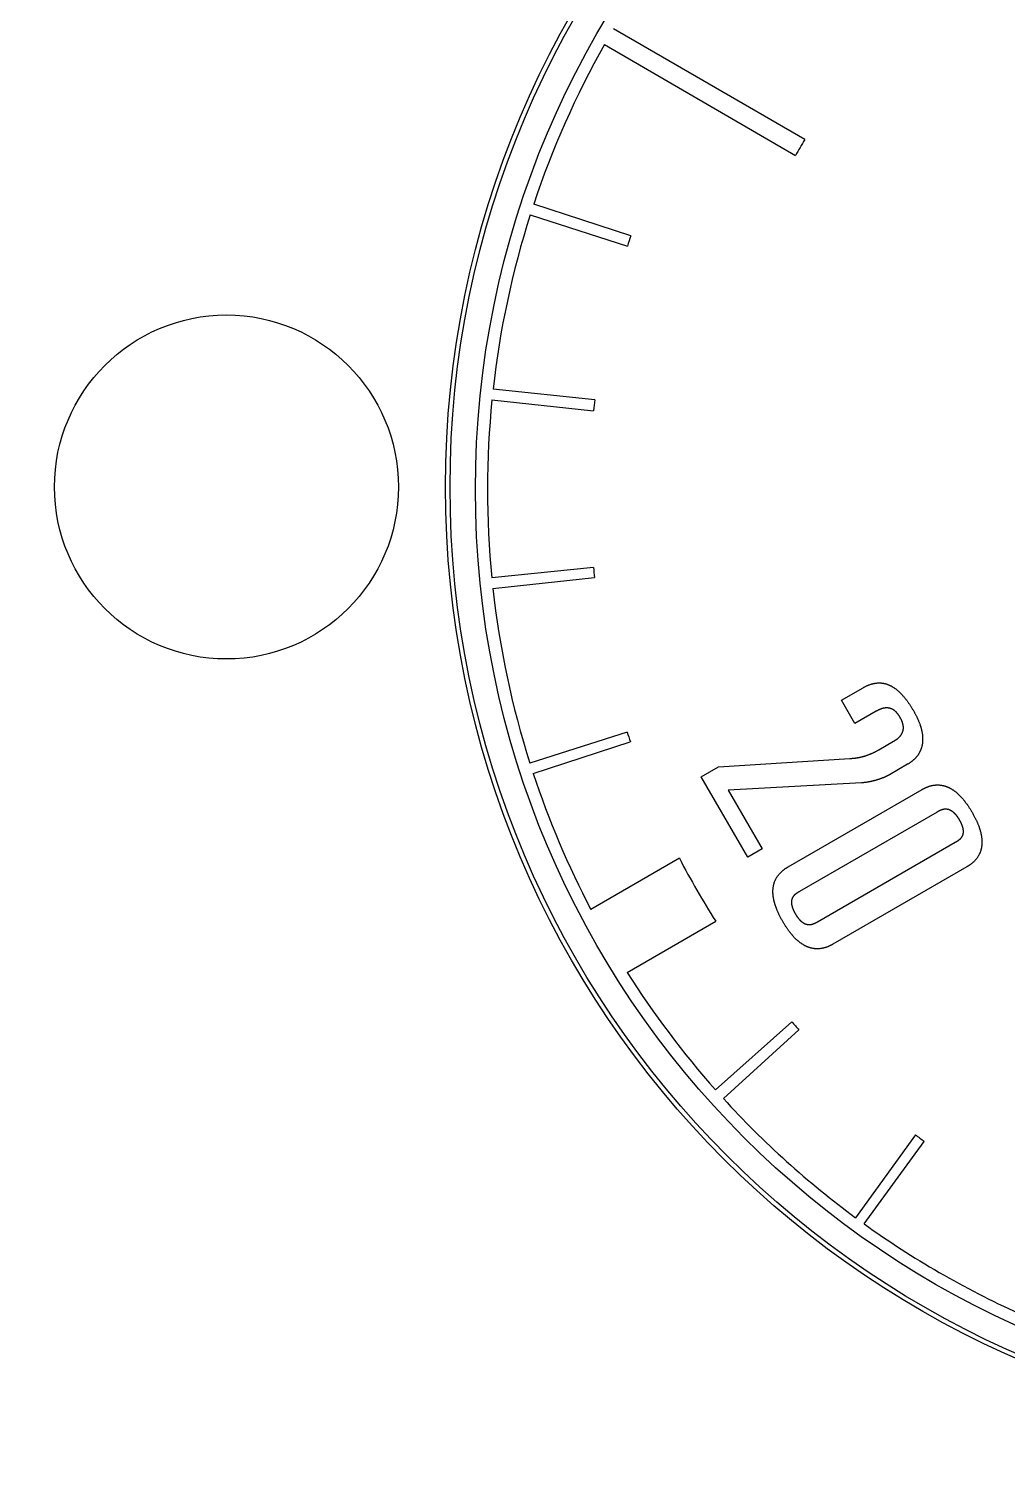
# Model space of a CAD drawing. Extents: x -19.1 to 19.1, y -19.1 to 19.1.
# Drawn here: x -1.15 to 4.54, y -5.72 to 2.66 of the extents above; entities that cross this region are included whole.
import ezdxf

# ---------------------------------------------------------------- set-up
doc = ezdxf.new("R2010")
doc.units = 0
doc.header["$LTSCALE"] = 32.67
doc.layers.add('G_OM_TRIE_D_ESQUISSE__ISO_', color=7, linetype='Continuous')
doc.layers.add('VISIBLE__ISO_', color=7, linetype='Continuous')

msp = doc.modelspace()

# ---------------------------------------------------------------- linework, layer by layer
at = {"layer": 'G_OM_TRIE_D_ESQUISSE__ISO_', "color": 7, "linetype": 'Continuous'}
msp.add_circle((0, 0), 18.9, dxfattribs=at)
at = {"layer": 'VISIBLE__ISO_', "color": 7, "linetype": 'Continuous'}
for p, q in [((3.3629, 2.0209), (2.2511, 2.6638)), ((2.198, 2.572), (3.3085, 1.9268)), ((2.3508, 1.46), (1.7862, 1.6443)), ((1.7659, 1.5821), (2.3314, 1.4005)), ((1.5435, 0.5067), (2.1341, 0.4437)), ((2.1409, 0.5077), (1.5501, 0.5691)), ((2.1335, -0.4674), (1.5428, -0.5286)), ((1.5492, -0.5908), (2.1397, -0.5266)), ((3.5753, -1.2403), (3.7014, -1.1672)), ((3.6539, -1.3755), (3.5753, -1.2403)), ((3.7782, -1.3037), (3.6539, -1.3755)), ((2.33, -1.4253), (1.7639, -1.605)), ((1.7836, -1.6657), (2.3481, -1.4812)), ((3.7934, -1.5278), (3.8792, -1.4785)), ((2.8611, -1.6265), (3.6253, -1.5786)), ((2.7605, -1.6845), (2.8611, -1.6265)), ((3.9605, -1.6123), (3.8554, -1.6728)), ((3.0306, -2.1518), (2.7605, -1.6845)), ((3.6928, -1.72), (2.9176, -1.7627)), ((3.2653, -2.2087), (4.0449, -1.7586)), ((2.9176, -1.7627), (3.1144, -2.1036)), ((3.3331, -2.3503), (4.1334, -1.8879)), ((4.2371, -2.0673), (3.4365, -2.5293)), ((2.6337, -2.1587), (2.1188, -2.456)), ((3.1144, -2.1036), (3.0306, -2.1518)), ((4.3046, -2.2087), (3.5254, -2.6586)), ((2.33, -2.8221), (2.8448, -2.5249)), ((3.2874, -3.1105), (2.8442, -3.5058)), ((2.889, -3.5556), (3.3288, -3.1564)), ((4.0057, -3.7667), (3.6581, -4.2483)), ((3.7081, -4.2846), (4.0576, -3.8044))]:
    msp.add_line(p, q, dxfattribs=at)
for points in [[(3.7014, -1.1672), (3.7038, -1.1659), (3.7063, -1.1646), (3.7087, -1.1633), (3.7112, -1.162), (3.7136, -1.1607), (3.7161, -1.1594), (3.7185, -1.1582), (3.721, -1.157), (3.7234, -1.1558), (3.7259, -1.1547), (3.7284, -1.1537), (3.7308, -1.1526), (3.7333, -1.1516), (3.7358, -1.1507), (3.7383, -1.1497), (3.7407, -1.1489), (3.7432, -1.148), (3.7457, -1.1472), (3.7481, -1.1464), (3.7506, -1.1457), (3.753, -1.145), (3.7555, -1.1443), (3.7579, -1.1437), (3.7603, -1.1431), (3.7628, -1.1426), (3.7652, -1.1421), (3.7676, -1.1416), (3.77, -1.1412), (3.7725, -1.1408), (3.7749, -1.1404), (3.7773, -1.1401), (3.7797, -1.1399), (3.7821, -1.1396), (3.7845, -1.1394), (3.7869, -1.1393), (3.7893, -1.1392), (3.7917, -1.1391), (3.7941, -1.1391), (3.7964, -1.1391), (3.7988, -1.1391), (3.8012, -1.1392), (3.8036, -1.1393), (3.8059, -1.1395), (3.8083, -1.1397), (3.8107, -1.1399), (3.813, -1.1402), (3.8154, -1.1406), (3.8177, -1.1409), (3.8201, -1.1413), (3.8224, -1.1418), (3.8248, -1.1423), (3.8271, -1.1428), (3.8295, -1.1434), (3.8318, -1.144), (3.8341, -1.1446), (3.8364, -1.1453), (3.8388, -1.1461), (3.8411, -1.1468), (3.8434, -1.1476), (3.8457, -1.1485), (3.848, -1.1494), (3.8503, -1.1503), (3.8526, -1.1513), (3.8549, -1.1523), (3.8572, -1.1534), (3.8595, -1.1545), (3.8618, -1.1556), (3.8641, -1.1568), (3.8663, -1.158), (3.8686, -1.1593), (3.8709, -1.1606), (3.8732, -1.162), (3.8754, -1.1633), (3.8777, -1.1648), (3.8799, -1.1662), (3.8822, -1.1677), (3.8845, -1.1693), (3.8867, -1.1709), (3.889, -1.1725), (3.8912, -1.1742), (3.8935, -1.1759), (3.8957, -1.1777), (3.8979, -1.1795), (3.9002, -1.1813), (3.9024, -1.1832), (3.9046, -1.1851), (3.9069, -1.1871), (3.9091, -1.1891), (3.9113, -1.1912), (3.9135, -1.1933), (3.9157, -1.1954), (3.918, -1.1976), (3.9202, -1.1998), (3.9224, -1.2021), (3.9246, -1.2044), (3.9268, -1.2067), (3.929, -1.2091), (3.9312, -1.2115), (3.9334, -1.214), (3.9356, -1.2165), (3.9378, -1.2191), (3.94, -1.2217), (3.9422, -1.2243), (3.9444, -1.227), (3.9466, -1.2297), (3.9488, -1.2325), (3.9509, -1.2353), (3.9531, -1.2382), (3.9553, -1.2411), (3.9575, -1.244), (3.9597, -1.247), (3.9619, -1.25), (3.964, -1.2531), (3.9662, -1.2562), (3.9684, -1.2593), (3.9706, -1.2625), (3.9727, -1.2658), (3.9749, -1.269), (3.977, -1.2723), (3.9792, -1.2757), (3.9813, -1.2791), (3.9834, -1.2825), (3.9855, -1.2859), (3.9876, -1.2894), (3.9897, -1.2928), (3.9918, -1.2963), (3.9939, -1.2998), (3.996, -1.3033)], [(3.9171, -1.34), (3.9163, -1.3387), (3.9155, -1.3374), (3.9147, -1.3361), (3.9139, -1.3348), (3.9131, -1.3335), (3.9124, -1.3323), (3.9115, -1.331), (3.9107, -1.3298), (3.9099, -1.3285), (3.9091, -1.3273), (3.9083, -1.3261), (3.9074, -1.3249), (3.9066, -1.3238), (3.9057, -1.3226), (3.9048, -1.3215), (3.904, -1.3203), (3.9031, -1.3192), (3.9022, -1.3181), (3.9014, -1.3171), (3.9005, -1.316), (3.8996, -1.315), (3.8987, -1.314), (3.8978, -1.313), (3.8969, -1.312), (3.896, -1.311), (3.8951, -1.3101), (3.8942, -1.3091), (3.8933, -1.3082), (3.8924, -1.3073), (3.8915, -1.3064), (3.8905, -1.3056), (3.8896, -1.3047), (3.8887, -1.3039), (3.8877, -1.3031), (3.8868, -1.3023), (3.8858, -1.3015), (3.8849, -1.3007), (3.8839, -1.3), (3.883, -1.2993), (3.882, -1.2985), (3.881, -1.2978), (3.88, -1.2972), (3.8791, -1.2965), (3.8781, -1.2959), (3.8771, -1.2952), (3.8761, -1.2946), (3.8751, -1.2941), (3.8741, -1.2935), (3.8731, -1.2929), (3.8721, -1.2924), (3.871, -1.2919), (3.87, -1.2914), (3.869, -1.2909), (3.8679, -1.2904), (3.8669, -1.29), (3.8659, -1.2895), (3.8648, -1.2891), (3.8638, -1.2887), (3.8627, -1.2883), (3.8616, -1.288), (3.8606, -1.2876), (3.8595, -1.2873), (3.8584, -1.287), (3.8573, -1.2867), (3.8562, -1.2864), (3.8552, -1.2862), (3.8541, -1.2859), (3.853, -1.2857), (3.8518, -1.2855), (3.8507, -1.2853), (3.8496, -1.2851), (3.8485, -1.285), (3.8474, -1.2848), (3.8462, -1.2847), (3.8451, -1.2846), (3.844, -1.2845), (3.8428, -1.2845), (3.8417, -1.2844), (3.8405, -1.2844), (3.8394, -1.2844), (3.8382, -1.2844), (3.837, -1.2844), (3.8358, -1.2844), (3.8347, -1.2845), (3.8335, -1.2846), (3.8323, -1.2846), (3.8311, -1.2847), (3.8299, -1.2849), (3.8287, -1.285), (3.8275, -1.2852), (3.8263, -1.2853), (3.8251, -1.2855), (3.8238, -1.2857), (3.8226, -1.286), (3.8214, -1.2862), (3.8201, -1.2865), (3.8189, -1.2868), (3.8177, -1.2871), (3.8164, -1.2874), (3.8152, -1.2877), (3.8139, -1.288), (3.8126, -1.2884), (3.8113, -1.2888), (3.8101, -1.2892), (3.8088, -1.2896), (3.8075, -1.29), (3.8062, -1.2905), (3.8049, -1.291), (3.8036, -1.2914), (3.8023, -1.2919), (3.801, -1.2925), (3.7997, -1.293), (3.7983, -1.2935), (3.797, -1.2941), (3.7957, -1.2947), (3.7943, -1.2953), (3.793, -1.2959), (3.7917, -1.2965), (3.7903, -1.2972), (3.789, -1.2979), (3.7876, -1.2986), (3.7863, -1.2993), (3.7849, -1.3), (3.7836, -1.3007), (3.7823, -1.3014), (3.7809, -1.3022), (3.7796, -1.3029), (3.7782, -1.3037)], [(3.8792, -1.4785), (3.8805, -1.4777), (3.8818, -1.4769), (3.8831, -1.4761), (3.8844, -1.4753), (3.8857, -1.4745), (3.887, -1.4737), (3.8883, -1.4729), (3.8896, -1.4721), (3.8908, -1.4712), (3.892, -1.4704), (3.8933, -1.4696), (3.8945, -1.4687), (3.8957, -1.4679), (3.8968, -1.467), (3.898, -1.4661), (3.8991, -1.4652), (3.9002, -1.4644), (3.9013, -1.4635), (3.9024, -1.4626), (3.9035, -1.4617), (3.9046, -1.4608), (3.9056, -1.4599), (3.9066, -1.459), (3.9076, -1.4581), (3.9086, -1.4572), (3.9096, -1.4563), (3.9105, -1.4554), (3.9114, -1.4545), (3.9124, -1.4535), (3.9133, -1.4526), (3.9141, -1.4517), (3.915, -1.4507), (3.9158, -1.4498), (3.9167, -1.4488), (3.9175, -1.4479), (3.9183, -1.4469), (3.919, -1.446), (3.9198, -1.445), (3.9205, -1.444), (3.9213, -1.4431), (3.922, -1.4421), (3.9227, -1.4411), (3.9233, -1.4401), (3.924, -1.4391), (3.9246, -1.4381), (3.9252, -1.4371), (3.9258, -1.4361), (3.9264, -1.4351), (3.927, -1.4341), (3.9275, -1.4331), (3.9281, -1.4321), (3.9286, -1.431), (3.9291, -1.43), (3.9296, -1.429), (3.93, -1.4279), (3.9305, -1.4269), (3.9309, -1.4258), (3.9313, -1.4248), (3.9317, -1.4237), (3.9321, -1.4227), (3.9324, -1.4216), (3.9328, -1.4205), (3.9331, -1.4194), (3.9334, -1.4184), (3.9337, -1.4173), (3.9339, -1.4162), (3.9342, -1.4151), (3.9344, -1.414), (3.9346, -1.4129), (3.9348, -1.4118), (3.935, -1.4107), (3.9352, -1.4096), (3.9353, -1.4084), (3.9355, -1.4073), (3.9356, -1.4062), (3.9357, -1.405), (3.9357, -1.4039), (3.9358, -1.4028), (3.9358, -1.4016), (3.9359, -1.4004), (3.9359, -1.3993), (3.9359, -1.3981), (3.9358, -1.397), (3.9358, -1.3958), (3.9357, -1.3946), (3.9357, -1.3934), (3.9356, -1.3922), (3.9354, -1.3911), (3.9353, -1.3899), (3.9352, -1.3887), (3.935, -1.3875), (3.9348, -1.3863), (3.9346, -1.385), (3.9344, -1.3838), (3.9342, -1.3826), (3.9339, -1.3814), (3.9336, -1.3801), (3.9334, -1.3789), (3.9331, -1.3777), (3.9327, -1.3764), (3.9324, -1.3752), (3.932, -1.3739), (3.9317, -1.3727), (3.9313, -1.3714), (3.9309, -1.3701), (3.9305, -1.3689), (3.93, -1.3676), (3.9296, -1.3663), (3.9291, -1.365), (3.9286, -1.3637), (3.9281, -1.3624), (3.9276, -1.3611), (3.927, -1.3598), (3.9265, -1.3585), (3.9259, -1.3572), (3.9253, -1.3559), (3.9247, -1.3546), (3.9241, -1.3532), (3.9234, -1.3519), (3.9228, -1.3506), (3.9221, -1.3493), (3.9214, -1.3479), (3.9207, -1.3466), (3.92, -1.3453), (3.9193, -1.344), (3.9185, -1.3426), (3.9178, -1.3413), (3.9171, -1.34)], [(3.996, -1.3033), (3.9978, -1.3066), (3.9996, -1.3098), (4.0013, -1.313), (4.0031, -1.3163), (4.0049, -1.3195), (4.0066, -1.3227), (4.0083, -1.326), (4.01, -1.3292), (4.0116, -1.3324), (4.0132, -1.3357), (4.0147, -1.3389), (4.0163, -1.3421), (4.0177, -1.3453), (4.0192, -1.3485), (4.0206, -1.3517), (4.022, -1.3549), (4.0233, -1.358), (4.0246, -1.3612), (4.0259, -1.3643), (4.0271, -1.3674), (4.0283, -1.3705), (4.0295, -1.3736), (4.0306, -1.3767), (4.0317, -1.3798), (4.0328, -1.3828), (4.0338, -1.3858), (4.0348, -1.3888), (4.0357, -1.3918), (4.0366, -1.3948), (4.0375, -1.3978), (4.0384, -1.4008), (4.0392, -1.4037), (4.0399, -1.4066), (4.0407, -1.4096), (4.0414, -1.4125), (4.042, -1.4153), (4.0426, -1.4182), (4.0432, -1.4211), (4.0438, -1.4239), (4.0443, -1.4267), (4.0448, -1.4296), (4.0453, -1.4324), (4.0457, -1.4351), (4.0461, -1.4379), (4.0464, -1.4407), (4.0467, -1.4434), (4.047, -1.4461), (4.0472, -1.4488), (4.0475, -1.4515), (4.0476, -1.4542), (4.0478, -1.4569), (4.0479, -1.4595), (4.0479, -1.4621), (4.048, -1.4648), (4.048, -1.4674), (4.048, -1.47), (4.0479, -1.4725), (4.0478, -1.4751), (4.0477, -1.4776), (4.0475, -1.4801), (4.0473, -1.4827), (4.047, -1.4851), (4.0468, -1.4876), (4.0465, -1.4901), (4.0461, -1.4925), (4.0458, -1.495), (4.0454, -1.4974), (4.0449, -1.4998), (4.0445, -1.5022), (4.044, -1.5045), (4.0434, -1.5069), (4.0428, -1.5092), (4.0422, -1.5115), (4.0416, -1.5138), (4.0409, -1.5161), (4.0402, -1.5184), (4.0395, -1.5206), (4.0387, -1.5229), (4.0379, -1.5251), (4.0371, -1.5273), (4.0362, -1.5295), (4.0353, -1.5317), (4.0344, -1.5338), (4.0334, -1.536), (4.0324, -1.5381), (4.0314, -1.5402), (4.0303, -1.5423), (4.0292, -1.5443), (4.0281, -1.5464), (4.027, -1.5484), (4.0258, -1.5504), (4.0245, -1.5524), (4.0233, -1.5544), (4.022, -1.5564), (4.0207, -1.5583), (4.0193, -1.5603), (4.018, -1.5622), (4.0165, -1.5641), (4.0151, -1.5659), (4.0136, -1.5678), (4.0121, -1.5697), (4.0106, -1.5715), (4.009, -1.5733), (4.0074, -1.5751), (4.0058, -1.5768), (4.0041, -1.5786), (4.0024, -1.5803), (4.0007, -1.582), (3.999, -1.5837), (3.9972, -1.5854), (3.9954, -1.5871), (3.9935, -1.5887), (3.9917, -1.5904), (3.9898, -1.592), (3.9878, -1.5936), (3.9859, -1.5952), (3.9839, -1.5967), (3.9819, -1.5982), (3.9798, -1.5997), (3.9778, -1.6012), (3.9757, -1.6027), (3.9736, -1.6041), (3.9714, -1.6055), (3.9692, -1.6069), (3.9671, -1.6083), (3.9649, -1.6096), (3.9627, -1.611), (3.9605, -1.6123)], [(3.6253, -1.5786), (3.6282, -1.5784), (3.6312, -1.5782), (3.6341, -1.578), (3.6371, -1.5777), (3.64, -1.5775), (3.6429, -1.5773), (3.6458, -1.577), (3.6488, -1.5767), (3.6517, -1.5764), (3.6545, -1.576), (3.6574, -1.5757), (3.6603, -1.5753), (3.6631, -1.5749), (3.6659, -1.5744), (3.6687, -1.574), (3.6715, -1.5735), (3.6743, -1.573), (3.6771, -1.5725), (3.6798, -1.572), (3.6825, -1.5714), (3.6853, -1.5709), (3.688, -1.5703), (3.6906, -1.5697), (3.6933, -1.569), (3.696, -1.5684), (3.6986, -1.5677), (3.7013, -1.567), (3.7039, -1.5663), (3.7065, -1.5656), (3.7091, -1.5648), (3.7117, -1.5641), (3.7143, -1.5633), (3.7168, -1.5625), (3.7194, -1.5616), (3.7219, -1.5608), (3.7245, -1.5599), (3.727, -1.559), (3.7295, -1.5581), (3.732, -1.5572), (3.7346, -1.5562), (3.7371, -1.5553), (3.7396, -1.5543), (3.742, -1.5533), (3.7445, -1.5522), (3.747, -1.5512), (3.7495, -1.5501), (3.752, -1.549), (3.7544, -1.5479), (3.7569, -1.5468), (3.7594, -1.5457), (3.7618, -1.5445), (3.7643, -1.5433), (3.7667, -1.5421), (3.7692, -1.5409), (3.7716, -1.5397), (3.774, -1.5384), (3.7765, -1.5371), (3.7789, -1.5358), (3.7813, -1.5345), (3.7837, -1.5332), (3.7862, -1.5318), (3.7886, -1.5305), (3.791, -1.5291), (3.7934, -1.5278)], [(3.8554, -1.6728), (3.8544, -1.6734), (3.8534, -1.6739), (3.8524, -1.6745), (3.8513, -1.6751), (3.8503, -1.6757), (3.8491, -1.6763), (3.848, -1.6769), (3.8468, -1.6775), (3.8456, -1.6782), (3.8443, -1.6788), (3.8429, -1.6795), (3.8415, -1.6802), (3.84, -1.6809), (3.8385, -1.6817), (3.8369, -1.6825), (3.8352, -1.6832), (3.8335, -1.684), (3.8317, -1.6848), (3.8299, -1.6857), (3.828, -1.6865), (3.826, -1.6874), (3.824, -1.6883), (3.8219, -1.6891), (3.8197, -1.69), (3.8174, -1.6909), (3.8151, -1.6918), (3.8128, -1.6928), (3.8104, -1.6937), (3.8079, -1.6946), (3.8055, -1.6955), (3.803, -1.6964), (3.8004, -1.6973), (3.7979, -1.6982), (3.7953, -1.6991), (3.7927, -1.6999), (3.7901, -1.7008), (3.7875, -1.7016), (3.7849, -1.7024), (3.7822, -1.7032), (3.7796, -1.704), (3.7769, -1.7048), (3.7742, -1.7056), (3.7716, -1.7063), (3.7689, -1.707), (3.7662, -1.7078), (3.7635, -1.7085), (3.7608, -1.7091), (3.758, -1.7098), (3.7553, -1.7105), (3.7526, -1.7111), (3.7499, -1.7117), (3.7471, -1.7123), (3.7444, -1.7129), (3.7417, -1.7134), (3.7389, -1.714), (3.7362, -1.7145), (3.7335, -1.715), (3.7307, -1.7155), (3.728, -1.716), (3.7253, -1.7164), (3.7226, -1.7168), (3.7199, -1.7172), (3.7171, -1.7176), (3.7144, -1.718), (3.7117, -1.7183), (3.709, -1.7186), (3.7063, -1.7188), (3.7036, -1.7191), (3.7009, -1.7193), (3.6982, -1.7196), (3.6955, -1.7198), (3.6928, -1.72)], [(4.0449, -1.7586), (4.0464, -1.7577), (4.048, -1.7569), (4.0496, -1.756), (4.0512, -1.7551), (4.0528, -1.7543), (4.0544, -1.7534), (4.0562, -1.7525), (4.0579, -1.7516), (4.0597, -1.7507), (4.0616, -1.7498), (4.0636, -1.7489), (4.0656, -1.748), (4.0676, -1.747), (4.0697, -1.7461), (4.0719, -1.7452), (4.0741, -1.7443), (4.0764, -1.7434), (4.0788, -1.7425), (4.0812, -1.7416), (4.0836, -1.7408), (4.0862, -1.74), (4.0887, -1.7392), (4.0914, -1.7384), (4.094, -1.7376), (4.0968, -1.7369), (4.0996, -1.7363), (4.1024, -1.7356), (4.1053, -1.7351), (4.1081, -1.7345), (4.111, -1.7341), (4.1139, -1.7336), (4.1168, -1.7332), (4.1197, -1.7329), (4.1225, -1.7327), (4.1254, -1.7325), (4.1282, -1.7323), (4.131, -1.7322), (4.1338, -1.7322), (4.1366, -1.7322), (4.1394, -1.7323), (4.1422, -1.7324), (4.1449, -1.7325), (4.1476, -1.7328), (4.1504, -1.733), (4.1531, -1.7334), (4.1557, -1.7337), (4.1584, -1.7342), (4.1611, -1.7346), (4.1637, -1.7351), (4.1663, -1.7357), (4.1689, -1.7363), (4.1715, -1.737), (4.1741, -1.7377), (4.1766, -1.7384), (4.1792, -1.7392), (4.1817, -1.74), (4.1842, -1.7409), (4.1867, -1.7418), (4.1892, -1.7428), (4.1917, -1.7437), (4.1941, -1.7448), (4.1966, -1.7459), (4.199, -1.747), (4.2014, -1.7481), (4.2038, -1.7493), (4.2061, -1.7505), (4.2085, -1.7518), (4.2108, -1.7531), (4.2132, -1.7544), (4.2155, -1.7558), (4.2178, -1.7572), (4.2201, -1.7586), (4.2223, -1.76), (4.2246, -1.7615), (4.2268, -1.7631), (4.229, -1.7646), (4.2312, -1.7662), (4.2334, -1.7678), (4.2356, -1.7694), (4.2378, -1.7711), (4.2399, -1.7728), (4.242, -1.7745), (4.2442, -1.7763), (4.2463, -1.778), (4.2483, -1.7798), (4.2504, -1.7817), (4.2525, -1.7835), (4.2545, -1.7854), (4.2565, -1.7873), (4.2586, -1.7892), (4.2605, -1.7911), (4.2625, -1.7931), (4.2645, -1.795), (4.2664, -1.797), (4.2684, -1.7991), (4.2703, -1.8011), (4.2722, -1.8031), (4.2741, -1.8052), (4.276, -1.8073), (4.2778, -1.8094), (4.2797, -1.8115), (4.2815, -1.8136), (4.2833, -1.8158), (4.2851, -1.818), (4.2869, -1.8201), (4.2887, -1.8223), (4.2905, -1.8246), (4.2923, -1.8268), (4.2941, -1.8292), (4.296, -1.8316), (4.2978, -1.8341), (4.2997, -1.8366), (4.3017, -1.8393), (4.3037, -1.8421), (4.3058, -1.845), (4.3079, -1.8479), (4.31, -1.851), (4.3122, -1.8542), (4.3144, -1.8575), (4.3167, -1.861), (4.3189, -1.8645), (4.3212, -1.8681), (4.3236, -1.8718), (4.3259, -1.8756), (4.3282, -1.8795), (4.3306, -1.8834), (4.3329, -1.8873), (4.3353, -1.8912)], [(4.1334, -1.8879), (4.1346, -1.8873), (4.1358, -1.8866), (4.1369, -1.886), (4.1381, -1.8853), (4.1392, -1.8847), (4.1404, -1.884), (4.1415, -1.8834), (4.1426, -1.8829), (4.1437, -1.8823), (4.1447, -1.8817), (4.1458, -1.8812), (4.1468, -1.8807), (4.1478, -1.8802), (4.1487, -1.8798), (4.1497, -1.8793), (4.1506, -1.8789), (4.1515, -1.8785), (4.1524, -1.8781), (4.1533, -1.8777), (4.1541, -1.8773), (4.155, -1.877), (4.1558, -1.8767), (4.1567, -1.8763), (4.1575, -1.876), (4.1584, -1.8757), (4.1593, -1.8754), (4.1601, -1.8751), (4.161, -1.8748), (4.1619, -1.8745), (4.1628, -1.8743), (4.1637, -1.874), (4.1646, -1.8738), (4.1655, -1.8735), (4.1664, -1.8733), (4.1673, -1.8731), (4.1682, -1.8729), (4.1691, -1.8727), (4.1701, -1.8725), (4.171, -1.8723), (4.172, -1.8722), (4.1729, -1.872), (4.1739, -1.8719), (4.1748, -1.8718), (4.1758, -1.8717), (4.1768, -1.8716), (4.1778, -1.8715), (4.1788, -1.8715), (4.1797, -1.8714), (4.1807, -1.8714), (4.1817, -1.8714), (4.1827, -1.8714), (4.1838, -1.8714), (4.1848, -1.8715), (4.1858, -1.8715), (4.1868, -1.8716), (4.1878, -1.8717), (4.1889, -1.8719), (4.1899, -1.872), (4.191, -1.8722), (4.192, -1.8724), (4.1931, -1.8726), (4.1941, -1.8728), (4.1952, -1.873), (4.1963, -1.8733), (4.1973, -1.8736), (4.1984, -1.8739), (4.1995, -1.8743), (4.2005, -1.8746), (4.2016, -1.875), (4.2026, -1.8754), (4.2037, -1.8758), (4.2047, -1.8762), (4.2056, -1.8766), (4.2066, -1.8771), (4.2075, -1.8775), (4.2085, -1.878), (4.2094, -1.8784), (4.2102, -1.8789), (4.2111, -1.8794), (4.2119, -1.8798), (4.2127, -1.8803), (4.2135, -1.8808), (4.2143, -1.8813), (4.215, -1.8817), (4.2157, -1.8822), (4.2164, -1.8827), (4.2171, -1.8831), (4.2178, -1.8836), (4.2184, -1.8841), (4.219, -1.8845), (4.2196, -1.8849), (4.2202, -1.8854), (4.2208, -1.8858), (4.2214, -1.8863), (4.222, -1.8867), (4.2226, -1.8872), (4.2231, -1.8876), (4.2237, -1.8881), (4.2243, -1.8886), (4.2248, -1.8891), (4.2254, -1.8896), (4.226, -1.8901), (4.2266, -1.8906), (4.2271, -1.8911), (4.2277, -1.8916), (4.2283, -1.8922), (4.2289, -1.8927), (4.2295, -1.8933), (4.23, -1.8938), (4.2306, -1.8944), (4.2312, -1.895), (4.2318, -1.8956), (4.2324, -1.8962), (4.233, -1.8968), (4.2335, -1.8974), (4.2341, -1.898), (4.2347, -1.8986), (4.2353, -1.8993), (4.2359, -1.8999), (4.2365, -1.9006), (4.2371, -1.9012), (4.2376, -1.9019), (4.2382, -1.9026), (4.2388, -1.9033), (4.2394, -1.904), (4.24, -1.9047), (4.2406, -1.9054), (4.2412, -1.9061), (4.2418, -1.9069), (4.2424, -1.9076), (4.243, -1.9084), (4.2436, -1.9091), (4.2441, -1.9099), (4.2447, -1.9107), (4.2453, -1.9115), (4.2459, -1.9123), (4.2465, -1.9131), (4.2471, -1.9139), (4.2477, -1.9148), (4.2483, -1.9156), (4.2489, -1.9164), (4.2495, -1.9173), (4.2501, -1.9182), (4.2507, -1.9191), (4.2513, -1.9199), (4.2519, -1.9208), (4.2525, -1.9218), (4.2531, -1.9227), (4.2537, -1.9236), (4.2543, -1.9245), (4.2549, -1.9255), (4.2555, -1.9264), (4.2561, -1.9274), (4.2567, -1.9284), (4.2573, -1.9293), (4.2579, -1.9303), (4.2584, -1.9313), (4.259, -1.9323), (4.2596, -1.9333), (4.2602, -1.9343)], [(4.3353, -1.8912), (4.3375, -1.8952), (4.3397, -1.8992), (4.3419, -1.9032), (4.3441, -1.9071), (4.3462, -1.911), (4.3483, -1.9149), (4.3503, -1.9187), (4.3522, -1.9224), (4.354, -1.926), (4.3558, -1.9296), (4.3575, -1.9331), (4.3591, -1.9364), (4.3606, -1.9397), (4.3621, -1.943), (4.3635, -1.9461), (4.3648, -1.9491), (4.3661, -1.9521), (4.3673, -1.9549), (4.3684, -1.9577), (4.3696, -1.9604), (4.3706, -1.9631), (4.3717, -1.9658), (4.3727, -1.9684), (4.3737, -1.9711), (4.3746, -1.9737), (4.3756, -1.9763), (4.3765, -1.979), (4.3774, -1.9816), (4.3783, -1.9843), (4.3792, -1.987), (4.38, -1.9896), (4.3808, -1.9923), (4.3816, -1.995), (4.3824, -1.9977), (4.3832, -2.0003), (4.3839, -2.003), (4.3846, -2.0057), (4.3853, -2.0084), (4.3859, -2.0111), (4.3865, -2.0138), (4.3871, -2.0165), (4.3877, -2.0192), (4.3882, -2.0219), (4.3887, -2.0246), (4.3892, -2.0273), (4.3897, -2.03), (4.3901, -2.0327), (4.3905, -2.0354), (4.3908, -2.0381), (4.3912, -2.0408), (4.3915, -2.0435), (4.3917, -2.0462), (4.392, -2.0489), (4.3922, -2.0516), (4.3923, -2.0543), (4.3924, -2.057), (4.3925, -2.0597), (4.3926, -2.0623), (4.3926, -2.065), (4.3926, -2.0677), (4.3925, -2.0704), (4.3924, -2.073), (4.3923, -2.0757), (4.3921, -2.0784), (4.3919, -2.081), (4.3917, -2.0837), (4.3914, -2.0863), (4.391, -2.089), (4.3907, -2.0916), (4.3902, -2.0942), (4.3898, -2.0968), (4.3893, -2.0994), (4.3887, -2.102), (4.3881, -2.1046), (4.3875, -2.1072), (4.3868, -2.1098), (4.3861, -2.1124), (4.3853, -2.1149), (4.3845, -2.1175), (4.3836, -2.12), (4.3827, -2.1226), (4.3817, -2.1251), (4.3807, -2.1276), (4.3796, -2.1301), (4.3785, -2.1326), (4.3773, -2.135), (4.3761, -2.1375), (4.3748, -2.1399), (4.3734, -2.1424), (4.3721, -2.1448), (4.3706, -2.1472), (4.3691, -2.1496), (4.3676, -2.152), (4.366, -2.1543), (4.3643, -2.1567), (4.3626, -2.159), (4.3608, -2.1613), (4.359, -2.1636), (4.3571, -2.1659), (4.3552, -2.1681), (4.3533, -2.1703), (4.3513, -2.1725), (4.3494, -2.1745), (4.3474, -2.1766), (4.3454, -2.1785), (4.3434, -2.1804), (4.3414, -2.1822), (4.3394, -2.184), (4.3375, -2.1857), (4.3355, -2.1873), (4.3336, -2.1889), (4.3317, -2.1905), (4.3297, -2.1919), (4.3279, -2.1934), (4.326, -2.1947), (4.3242, -2.1961), (4.3224, -2.1973), (4.3206, -2.1986), (4.3189, -2.1997), (4.3172, -2.2009), (4.3156, -2.202), (4.3139, -2.203), (4.3123, -2.204), (4.3108, -2.205), (4.3092, -2.2059), (4.3077, -2.2069), (4.3062, -2.2078), (4.3046, -2.2087)], [(4.2602, -1.9343), (4.2608, -1.9353), (4.2613, -1.9363), (4.2619, -1.9373), (4.2625, -1.9383), (4.263, -1.9393), (4.2636, -1.9403), (4.2641, -1.9413), (4.2647, -1.9423), (4.2652, -1.9433), (4.2657, -1.9442), (4.2662, -1.9452), (4.2667, -1.9462), (4.2672, -1.9472), (4.2677, -1.9482), (4.2682, -1.9491), (4.2687, -1.9501), (4.2692, -1.9511), (4.2696, -1.952), (4.2701, -1.953), (4.2705, -1.9539), (4.2709, -1.9548), (4.2714, -1.9558), (4.2718, -1.9567), (4.2722, -1.9576), (4.2726, -1.9585), (4.273, -1.9594), (4.2734, -1.9603), (4.2737, -1.9612), (4.2741, -1.9621), (4.2745, -1.963), (4.2748, -1.9639), (4.2752, -1.9648), (4.2755, -1.9657), (4.2758, -1.9665), (4.2761, -1.9674), (4.2765, -1.9683), (4.2768, -1.9691), (4.2771, -1.97), (4.2774, -1.9708), (4.2776, -1.9717), (4.2779, -1.9725), (4.2782, -1.9733), (4.2784, -1.9742), (4.2787, -1.975), (4.2789, -1.9758), (4.2792, -1.9766), (4.2794, -1.9774), (4.2796, -1.9782), (4.2799, -1.979), (4.2801, -1.9798), (4.2803, -1.9806), (4.2805, -1.9814), (4.2807, -1.9821), (4.2808, -1.9829), (4.281, -1.9837), (4.2812, -1.9845), (4.2813, -1.9852), (4.2815, -1.986), (4.2816, -1.9867), (4.2818, -1.9875), (4.2819, -1.9882), (4.2821, -1.9889), (4.2822, -1.9897), (4.2823, -1.9904), (4.2824, -1.9911), (4.2825, -1.9918), (4.2826, -1.9926), (4.2827, -1.9933), (4.2828, -1.994), (4.2829, -1.9948), (4.2829, -1.9956), (4.283, -1.9963), (4.2831, -1.9971), (4.2831, -1.998), (4.2832, -1.9988), (4.2832, -1.9997), (4.2833, -2.0005), (4.2833, -2.0014), (4.2833, -2.0024), (4.2833, -2.0033), (4.2833, -2.0043), (4.2833, -2.0052), (4.2833, -2.0062), (4.2832, -2.0072), (4.2832, -2.0082), (4.2831, -2.0093), (4.283, -2.0103), (4.2829, -2.0114), (4.2827, -2.0125), (4.2826, -2.0136), (4.2824, -2.0147), (4.2822, -2.0158), (4.282, -2.0169), (4.2817, -2.018), (4.2815, -2.0191), (4.2812, -2.0201), (4.2809, -2.0212), (4.2806, -2.0222), (4.2802, -2.0233), (4.2799, -2.0243), (4.2795, -2.0253), (4.2791, -2.0263), (4.2787, -2.0273), (4.2783, -2.0282), (4.2779, -2.0292), (4.2775, -2.0301), (4.277, -2.031), (4.2765, -2.0319), (4.2761, -2.0328), (4.2756, -2.0337), (4.2751, -2.0346), (4.2745, -2.0354), (4.274, -2.0363), (4.2735, -2.0371), (4.2729, -2.0379), (4.2724, -2.0387), (4.2718, -2.0395), (4.2712, -2.0403), (4.2706, -2.041), (4.27, -2.0418), (4.2694, -2.0425), (4.2688, -2.0433), (4.2682, -2.044), (4.2675, -2.0447), (4.2669, -2.0454), (4.2662, -2.0461), (4.2656, -2.0468), (4.2649, -2.0474), (4.2643, -2.0481), (4.2636, -2.0487), (4.2629, -2.0494), (4.2622, -2.05), (4.2615, -2.0506), (4.2608, -2.0512), (4.2602, -2.0518), (4.2595, -2.0524), (4.2588, -2.053), (4.2581, -2.0535), (4.2573, -2.0541), (4.2566, -2.0546), (4.2559, -2.0552), (4.2552, -2.0557), (4.2545, -2.0562), (4.2538, -2.0568), (4.2531, -2.0573), (4.2524, -2.0578), (4.2517, -2.0583), (4.2509, -2.0587), (4.2502, -2.0592), (4.2495, -2.0597), (4.2488, -2.0602), (4.2481, -2.0606), (4.2474, -2.0611), (4.2467, -2.0615), (4.246, -2.062), (4.2453, -2.0624), (4.2446, -2.0628), (4.2439, -2.0632), (4.2432, -2.0637), (4.2425, -2.0641), (4.2419, -2.0645), (4.2412, -2.0649), (4.2405, -2.0653), (4.2398, -2.0657), (4.2391, -2.0661), (4.2385, -2.0665), (4.2378, -2.0669), (4.2371, -2.0673)], [(3.2346, -2.5265), (3.2324, -2.5225), (3.2302, -2.5185), (3.228, -2.5145), (3.2258, -2.5105), (3.2237, -2.5066), (3.2217, -2.5028), (3.2197, -2.499), (3.2178, -2.4952), (3.2159, -2.4916), (3.2142, -2.488), (3.2125, -2.4845), (3.2109, -2.4811), (3.2094, -2.4778), (3.2079, -2.4746), (3.2066, -2.4715), (3.2052, -2.4684), (3.204, -2.4655), (3.2028, -2.4626), (3.2016, -2.4598), (3.2005, -2.4571), (3.1994, -2.4544), (3.1984, -2.4517), (3.1974, -2.4491), (3.1964, -2.4465), (3.1954, -2.4438), (3.1945, -2.4412), (3.1935, -2.4385), (3.1926, -2.4359), (3.1917, -2.4332), (3.1909, -2.4305), (3.19, -2.4279), (3.1892, -2.4252), (3.1884, -2.4225), (3.1877, -2.4198), (3.1869, -2.4171), (3.1862, -2.4144), (3.1855, -2.4118), (3.1848, -2.4091), (3.1842, -2.4064), (3.1835, -2.4037), (3.1829, -2.401), (3.1824, -2.3983), (3.1818, -2.3956), (3.1813, -2.3929), (3.1808, -2.3901), (3.1804, -2.3874), (3.18, -2.3847), (3.1796, -2.382), (3.1792, -2.3793), (3.1789, -2.3766), (3.1786, -2.3739), (3.1783, -2.3712), (3.1781, -2.3685), (3.1779, -2.3658), (3.1777, -2.3631), (3.1776, -2.3604), (3.1775, -2.3578), (3.1774, -2.3551), (3.1774, -2.3524), (3.1774, -2.3497), (3.1775, -2.347), (3.1776, -2.3444), (3.1777, -2.3417), (3.1779, -2.339), (3.1781, -2.3364), (3.1783, -2.3337), (3.1786, -2.3311), (3.179, -2.3284), (3.1793, -2.3258), (3.1797, -2.3232), (3.1802, -2.3206), (3.1807, -2.318), (3.1813, -2.3154), (3.1819, -2.3128), (3.1825, -2.3102), (3.1832, -2.3076), (3.1839, -2.305), (3.1847, -2.3025), (3.1855, -2.2999), (3.1864, -2.2974), (3.1873, -2.2948), (3.1883, -2.2923), (3.1893, -2.2898), (3.1904, -2.2873), (3.1915, -2.2848), (3.1927, -2.2823), (3.1939, -2.2799), (3.1952, -2.2774), (3.1965, -2.275), (3.1979, -2.2726), (3.1993, -2.2702), (3.2008, -2.2678), (3.2024, -2.2654), (3.204, -2.263), (3.2056, -2.2607), (3.2073, -2.2583), (3.2091, -2.256), (3.2109, -2.2537), (3.2128, -2.2515), (3.2147, -2.2492), (3.2166, -2.2471), (3.2186, -2.2449), (3.2205, -2.2428), (3.2225, -2.2408), (3.2245, -2.2389), (3.2265, -2.237), (3.2285, -2.2351), (3.2305, -2.2334), (3.2324, -2.2317), (3.2344, -2.23), (3.2363, -2.2284), (3.2383, -2.2269), (3.2402, -2.2254), (3.242, -2.224), (3.2439, -2.2226), (3.2457, -2.2213), (3.2475, -2.22), (3.2493, -2.2188), (3.251, -2.2176), (3.2527, -2.2165), (3.2543, -2.2154), (3.256, -2.2144), (3.2576, -2.2134), (3.2591, -2.2124), (3.2607, -2.2114), (3.2622, -2.2105), (3.2637, -2.2096), (3.2653, -2.2087)], [(3.3097, -2.4831), (3.3091, -2.4821), (3.3086, -2.4811), (3.308, -2.4801), (3.3074, -2.4791), (3.3069, -2.4781), (3.3063, -2.4771), (3.3058, -2.4761), (3.3053, -2.4751), (3.3047, -2.4741), (3.3042, -2.4731), (3.3037, -2.4721), (3.3032, -2.4711), (3.3027, -2.4702), (3.3022, -2.4692), (3.3017, -2.4682), (3.3013, -2.4673), (3.3008, -2.4663), (3.3003, -2.4653), (3.2999, -2.4644), (3.2995, -2.4634), (3.299, -2.4625), (3.2986, -2.4616), (3.2982, -2.4606), (3.2978, -2.4597), (3.2974, -2.4588), (3.297, -2.4579), (3.2966, -2.457), (3.2963, -2.4561), (3.2959, -2.4552), (3.2955, -2.4543), (3.2952, -2.4534), (3.2948, -2.4525), (3.2945, -2.4516), (3.2942, -2.4508), (3.2939, -2.4499), (3.2935, -2.449), (3.2932, -2.4482), (3.2929, -2.4473), (3.2927, -2.4465), (3.2924, -2.4457), (3.2921, -2.4448), (3.2918, -2.444), (3.2916, -2.4432), (3.2913, -2.4423), (3.2911, -2.4415), (3.2908, -2.4407), (3.2906, -2.4399), (3.2904, -2.4391), (3.2902, -2.4383), (3.29, -2.4375), (3.2898, -2.4367), (3.2896, -2.4359), (3.2894, -2.4352), (3.2892, -2.4344), (3.289, -2.4336), (3.2889, -2.4329), (3.2887, -2.4321), (3.2885, -2.4313), (3.2884, -2.4306), (3.2883, -2.4298), (3.2881, -2.4291), (3.288, -2.4284), (3.2879, -2.4276), (3.2878, -2.4269), (3.2876, -2.4262), (3.2875, -2.4255), (3.2874, -2.4247), (3.2874, -2.424), (3.2873, -2.4233), (3.2872, -2.4225), (3.2871, -2.4218), (3.287, -2.421), (3.287, -2.4202), (3.2869, -2.4193), (3.2869, -2.4185), (3.2868, -2.4176), (3.2868, -2.4168), (3.2868, -2.4159), (3.2867, -2.4149), (3.2867, -2.414), (3.2867, -2.4131), (3.2867, -2.4121), (3.2868, -2.4111), (3.2868, -2.4101), (3.2869, -2.4091), (3.287, -2.408), (3.2871, -2.407), (3.2872, -2.4059), (3.2873, -2.4048), (3.2875, -2.4037), (3.2877, -2.4026), (3.2879, -2.4015), (3.2881, -2.4004), (3.2884, -2.3993), (3.2886, -2.3983), (3.2889, -2.3972), (3.2892, -2.3961), (3.2895, -2.3951), (3.2898, -2.394), (3.2902, -2.393), (3.2906, -2.392), (3.2909, -2.391), (3.2913, -2.3901), (3.2917, -2.3891), (3.2922, -2.3882), (3.2926, -2.3872), (3.2931, -2.3863), (3.2935, -2.3854), (3.294, -2.3845), (3.2945, -2.3836), (3.295, -2.3828), (3.2955, -2.3819), (3.2961, -2.3811), (3.2966, -2.3803), (3.2971, -2.3795), (3.2977, -2.3787), (3.2983, -2.3779), (3.2989, -2.3771), (3.2995, -2.3763), (3.3001, -2.3756), (3.3007, -2.3748), (3.3013, -2.3741), (3.3019, -2.3734), (3.3026, -2.3727), (3.3032, -2.372), (3.3038, -2.3713), (3.3045, -2.3706), (3.3052, -2.37), (3.3058, -2.3693), (3.3065, -2.3687), (3.3072, -2.3681), (3.3079, -2.3674), (3.3085, -2.3668), (3.3092, -2.3662), (3.3099, -2.3656), (3.3106, -2.365), (3.3113, -2.3645), (3.312, -2.3639), (3.3128, -2.3633), (3.3135, -2.3628), (3.3142, -2.3623), (3.3149, -2.3617), (3.3156, -2.3612), (3.3163, -2.3607), (3.317, -2.3602), (3.3178, -2.3597), (3.3185, -2.3592), (3.3192, -2.3587), (3.3199, -2.3582), (3.3206, -2.3578), (3.3213, -2.3573), (3.322, -2.3569), (3.3227, -2.3564), (3.3235, -2.356), (3.3242, -2.3555), (3.3249, -2.3551), (3.3256, -2.3547), (3.3263, -2.3543), (3.3269, -2.3538), (3.3276, -2.3534), (3.3283, -2.353), (3.329, -2.3526), (3.3297, -2.3522), (3.3304, -2.3518), (3.3311, -2.3515), (3.3318, -2.3511), (3.3324, -2.3507), (3.3331, -2.3503)], [(3.4365, -2.5293), (3.4358, -2.5296), (3.4351, -2.53), (3.4344, -2.5304), (3.4338, -2.5308), (3.4331, -2.5312), (3.4324, -2.5316), (3.4317, -2.532), (3.431, -2.5324), (3.4303, -2.5328), (3.4296, -2.5332), (3.4289, -2.5336), (3.4282, -2.534), (3.4275, -2.5344), (3.4267, -2.5348), (3.426, -2.5351), (3.4253, -2.5355), (3.4245, -2.5359), (3.4238, -2.5363), (3.423, -2.5367), (3.4222, -2.5371), (3.4215, -2.5374), (3.4207, -2.5378), (3.4199, -2.5382), (3.4191, -2.5386), (3.4183, -2.5389), (3.4175, -2.5393), (3.4167, -2.5396), (3.4159, -2.54), (3.415, -2.5403), (3.4142, -2.5407), (3.4133, -2.541), (3.4125, -2.5413), (3.4116, -2.5416), (3.4108, -2.5419), (3.4099, -2.5422), (3.409, -2.5425), (3.4082, -2.5428), (3.4073, -2.5431), (3.4064, -2.5433), (3.4055, -2.5436), (3.4046, -2.5438), (3.4037, -2.5441), (3.4028, -2.5443), (3.4018, -2.5445), (3.4009, -2.5447), (3.4, -2.5449), (3.399, -2.5451), (3.3981, -2.5452), (3.3971, -2.5454), (3.3962, -2.5455), (3.3952, -2.5456), (3.3942, -2.5457), (3.3933, -2.5458), (3.3923, -2.5459), (3.3913, -2.5459), (3.3903, -2.546), (3.3893, -2.546), (3.3883, -2.546), (3.3873, -2.546), (3.3863, -2.546), (3.3853, -2.5459), (3.3842, -2.5459), (3.3832, -2.5458), (3.3822, -2.5457), (3.3811, -2.5456), (3.3801, -2.5454), (3.379, -2.5453), (3.378, -2.5451), (3.3769, -2.5449), (3.3759, -2.5446), (3.3748, -2.5444), (3.3737, -2.5441), (3.3727, -2.5438), (3.3716, -2.5435), (3.3705, -2.5432), (3.3695, -2.5428), (3.3684, -2.5424), (3.3674, -2.5421), (3.3663, -2.5417), (3.3653, -2.5412), (3.3643, -2.5408), (3.3634, -2.5404), (3.3624, -2.5399), (3.3615, -2.5395), (3.3606, -2.539), (3.3597, -2.5385), (3.3589, -2.5381), (3.3581, -2.5376), (3.3573, -2.5371), (3.3565, -2.5366), (3.3557, -2.5362), (3.355, -2.5357), (3.3542, -2.5352), (3.3535, -2.5348), (3.3528, -2.5343), (3.3522, -2.5338), (3.3515, -2.5334), (3.3509, -2.5329), (3.3503, -2.5325), (3.3497, -2.5321), (3.3491, -2.5316), (3.3485, -2.5312), (3.348, -2.5307), (3.3474, -2.5303), (3.3468, -2.5298), (3.3462, -2.5293), (3.3457, -2.5288), (3.3451, -2.5284), (3.3445, -2.5279), (3.3439, -2.5274), (3.3434, -2.5268), (3.3428, -2.5263), (3.3422, -2.5258), (3.3416, -2.5253), (3.341, -2.5247), (3.3405, -2.5242), (3.3399, -2.5236), (3.3393, -2.523), (3.3387, -2.5225), (3.3381, -2.5219), (3.3376, -2.5213), (3.337, -2.5207), (3.3364, -2.5201), (3.3358, -2.5194), (3.3352, -2.5188), (3.3346, -2.5182), (3.334, -2.5175), (3.3335, -2.5169), (3.3329, -2.5162), (3.3323, -2.5155), (3.3317, -2.5148), (3.3311, -2.5142), (3.3305, -2.5135), (3.3299, -2.5127), (3.3293, -2.512), (3.3287, -2.5113), (3.3281, -2.5106), (3.3275, -2.5098), (3.3269, -2.5091), (3.3264, -2.5083), (3.3258, -2.5075), (3.3252, -2.5067), (3.3246, -2.5059), (3.324, -2.5051), (3.3234, -2.5043), (3.3228, -2.5035), (3.3222, -2.5027), (3.3216, -2.5018), (3.321, -2.501), (3.3204, -2.5001), (3.3198, -2.4992), (3.3192, -2.4983), (3.3186, -2.4975), (3.318, -2.4965), (3.3174, -2.4956), (3.3168, -2.4947), (3.3162, -2.4938), (3.3156, -2.4928), (3.315, -2.4919), (3.3144, -2.4909), (3.3138, -2.49), (3.3132, -2.489), (3.3126, -2.488), (3.312, -2.487), (3.3115, -2.4861), (3.3109, -2.4851), (3.3103, -2.4841), (3.3097, -2.4831)], [(3.5254, -2.6586), (3.5238, -2.6595), (3.5222, -2.6603), (3.5207, -2.6612), (3.5191, -2.6621), (3.5174, -2.663), (3.5158, -2.6638), (3.5141, -2.6647), (3.5123, -2.6656), (3.5105, -2.6665), (3.5086, -2.6674), (3.5066, -2.6683), (3.5046, -2.6693), (3.5026, -2.6702), (3.5004, -2.6711), (3.4983, -2.672), (3.496, -2.6729), (3.4937, -2.6738), (3.4914, -2.6747), (3.489, -2.6756), (3.4865, -2.6765), (3.484, -2.6773), (3.4814, -2.6781), (3.4788, -2.6789), (3.4761, -2.6796), (3.4733, -2.6803), (3.4706, -2.681), (3.4677, -2.6816), (3.4649, -2.6822), (3.462, -2.6828), (3.4591, -2.6832), (3.4562, -2.6837), (3.4533, -2.684), (3.4504, -2.6844), (3.4475, -2.6846), (3.4447, -2.6848), (3.4418, -2.685), (3.439, -2.6851), (3.4362, -2.6851), (3.4334, -2.6851), (3.4306, -2.6851), (3.4279, -2.685), (3.4251, -2.6848), (3.4224, -2.6846), (3.4197, -2.6843), (3.417, -2.684), (3.4143, -2.6836), (3.4116, -2.6832), (3.409, -2.6827), (3.4063, -2.6822), (3.4037, -2.6817), (3.4011, -2.6811), (3.3985, -2.6804), (3.3959, -2.6797), (3.3933, -2.679), (3.3908, -2.6782), (3.3883, -2.6774), (3.3858, -2.6765), (3.3833, -2.6756), (3.3808, -2.6747), (3.3783, -2.6737), (3.3758, -2.6726), (3.3734, -2.6716), (3.371, -2.6705), (3.3686, -2.6693), (3.3662, -2.6681), (3.3638, -2.6669), (3.3615, -2.6657), (3.3591, -2.6644), (3.3568, -2.6631), (3.3545, -2.6617), (3.3522, -2.6603), (3.3499, -2.6589), (3.3476, -2.6574), (3.3454, -2.6559), (3.3431, -2.6544), (3.3409, -2.6529), (3.3387, -2.6513), (3.3365, -2.6497), (3.3343, -2.6481), (3.3322, -2.6464), (3.33, -2.6447), (3.3279, -2.643), (3.3258, -2.6412), (3.3237, -2.6395), (3.3216, -2.6377), (3.3195, -2.6359), (3.3174, -2.634), (3.3154, -2.6321), (3.3134, -2.6303), (3.3114, -2.6284), (3.3094, -2.6264), (3.3074, -2.6245), (3.3054, -2.6225), (3.3035, -2.6205), (3.3015, -2.6185), (3.2996, -2.6165), (3.2977, -2.6144), (3.2958, -2.6124), (3.2939, -2.6103), (3.2921, -2.6082), (3.2902, -2.6061), (3.2884, -2.6039), (3.2866, -2.6018), (3.2848, -2.5996), (3.283, -2.5975), (3.2812, -2.5953), (3.2794, -2.593), (3.2776, -2.5908), (3.2758, -2.5884), (3.2739, -2.586), (3.2721, -2.5835), (3.2702, -2.581), (3.2682, -2.5783), (3.2662, -2.5755), (3.2641, -2.5727), (3.262, -2.5697), (3.2599, -2.5666), (3.2577, -2.5634), (3.2555, -2.5601), (3.2532, -2.5567), (3.251, -2.5532), (3.2487, -2.5496), (3.2463, -2.5458), (3.244, -2.5421), (3.2417, -2.5382), (3.2393, -2.5343), (3.237, -2.5304), (3.2346, -2.5265)]]:
    msp.add_lwpolyline(points, dxfattribs=at)
for centre, radius in [((0, 0), 19.15), ((0, 0), 18.32), ((6.8, 0), 5.5264), ((6.8, 0), 5.5), ((6.7746, -0.0147), 5.327), ((0, 0), 1)]:
    msp.add_circle(centre, radius, dxfattribs=at)
for radius, start, end in [(5.257, 150.52516, 161.60495), (3.9728, 149.17684, 150.74451), (5.257, 162.31749, 173.62457), (4.663, 161.56421, 162.33277), (5.257, 174.30837, 185.61017), (4.663, 173.5677, 174.35911), (4.663, 185.57129, 186.30264), (5.257, 186.29173, 197.60875), (4.663, 197.60875, 198.33123), (5.257, 198.30444, 207.67059), (4.663, 207.37369, 212.56919), (5.257, 212.27876, 221.61253), (4.663, 221.59795, 222.35778), (5.257, 222.34332, 233.64299), (4.663, 233.57423, 234.36224), (5.257, 234.31604, 245.63042)]:
    msp.add_arc((6.7746, -0.0147), radius, start, end, dxfattribs=at)

doc.saveas('drawing.dxf')
